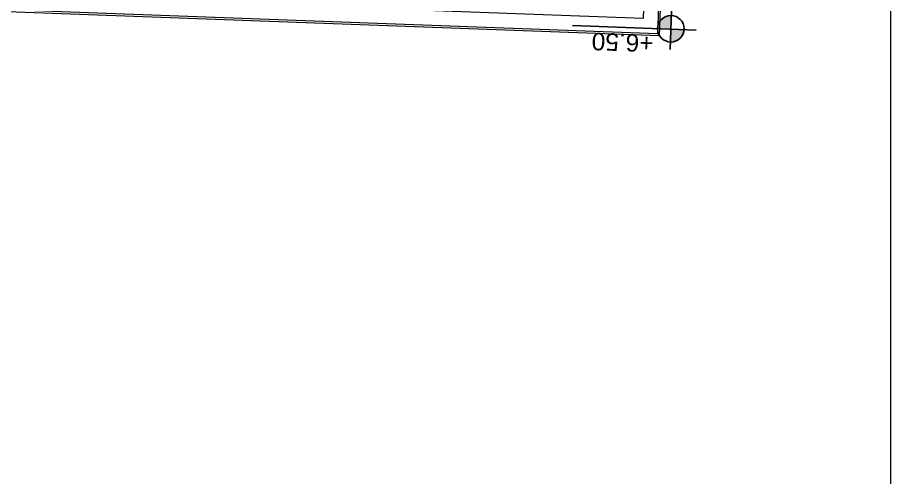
# Model space of a CAD drawing. Header units: centimetres. Extents: x 63871 to 181827, y -95930 to 42199.
# Drawn here: x 167709.5 to 168180.7, y 19130.5 to 19378.9 of the extents above; entities that cross this region are included whole.
import ezdxf

# ---------------------------------------------------------------- set-up
doc = ezdxf.new("R2010")
doc.units = ezdxf.units.CM
doc.layers.add('ARA SINIRLAR', color=225, linetype='Continuous', lineweight=15)
doc.layers.add('OLUK', color=222, linetype='Continuous', lineweight=15)
doc.layers.add('KOT', color=171, linetype='Continuous')
doc.styles.add('Arial_1', font='Arial.ttf', dxfattribs={"height": 300})

# ---------------------------------------------------------------- blocks, each defined once
blk = doc.blocks.new('çatı planı')
at = {"layer": 'KOT'}
h = blk.add_hatch(color=256, dxfattribs=at)
h.dxf.hatch_style = 1
h.paths.add_polyline_path([(-686.09, 2.7, 0.402561), (-693.25, -4.18), (-686.09, -4.18)])
blk.add_line((-686.09, -18.85), (-686.09, 7.21), dxfattribs=at)
blk.add_wipeout([(-680, -1060), (-680, 0), (0, 0), (0, -1125), (-340, -1125), (-340, -1060)]).dxf.layer = 'OLUK'
h = blk.add_hatch(color=256, dxfattribs=at)
h.dxf.hatch_style = 1
h.paths.add_polyline_path([(-678.93, -4.05, 0.009987), (-678.93, -3.77), (-686.09, -3.77), (-686.09, -11.22, 0.414214)])
blk.add_line((-699.74, -3.77), (-632.92, -3.77), dxfattribs=at)
blk.add_circle((-686.09, -4.05), 7.17, dxfattribs=at)
at = {"layer": 'OLUK'}
for points in [[(-340, -1125), (-340, -1060), (-680, -1060), (-680, 0), (0, 0), (0, -1125)], [(-339, -1124), (-339, -1059), (-679, -1059), (-679, -1), (-1, -1), (-1, -1124)], [(-331, -1116), (-331, -1051), (-671, -1051), (-671, -9), (-9, -9), (-9, -1116)]]:
    blk.add_lwpolyline(points, close=True, dxfattribs=at)
at = {"layer": 'KOT', "insert": (-660.37, 9.03), "char_height": 9.45, "width": 57.6964, "attachment_point": 2, "line_spacing_factor": 0.941778, "style": 'Arial_1'}
blk.add_mtext('+6.50', dxfattribs=at)
blk = doc.blocks.new('VAZİYET PLANI')
at = {"layer": 'ARA SINIRLAR'}
blk.add_line((-9771.2, 5609.22), (-9771.2, 4066.1), dxfattribs=at)
at = {"layer": 'OLUK', "rotation": 177.8731895439683}
blk.add_blockref('çatı planı', (-10575.51, 4464.08), dxfattribs=at)

msp = doc.modelspace()

# ---------------------------------------------------------------- block references
at = {"layer": 'OLUK'}
msp.add_blockref('VAZİYET PLANI', (177951.86, 14930.11), dxfattribs=at)

doc.saveas('drawing.dxf')
